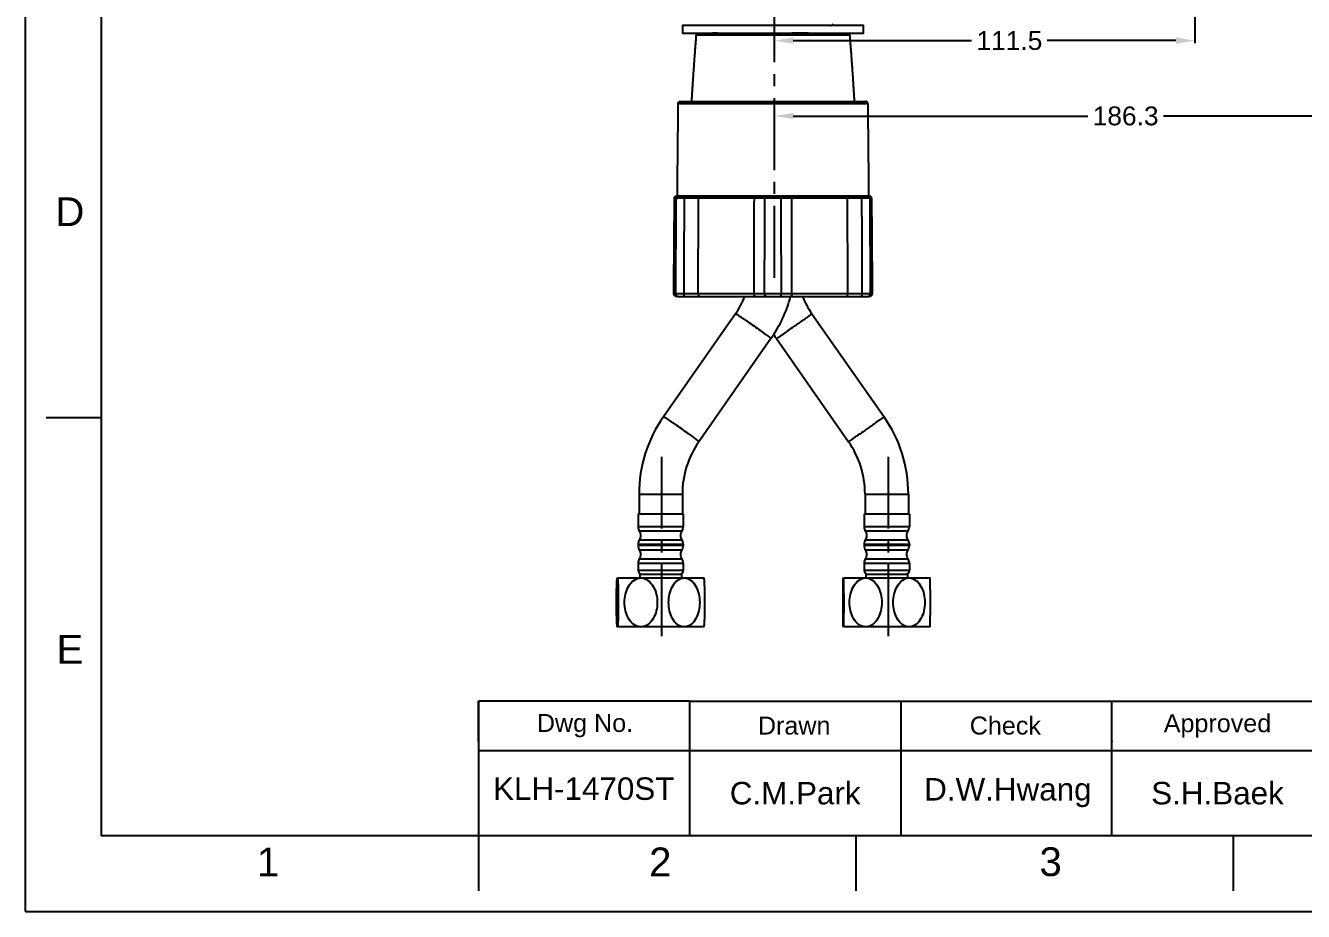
# Model space of a CAD drawing. Extents: x 10274 to 11115, y -16168 to -15573.
# Drawn here: x 10274.5 to 10613.5, y -16168 to -15933 of the extents above; entities that cross this region are included whole.
import ezdxf

# ---------------------------------------------------------------- set-up
doc = ezdxf.new("R2010")
doc.units = 0
doc.header["$MEASUREMENT"] = 0
doc.linetypes.add('CENTER2', pattern=[28.575, 19.05, -3.175, 3.175, -3.175])
doc.layers.get('0').update_dxf_attribs({"linetype": 'CONTINUOUS'})
doc.layers.get('Defpoints').update_dxf_attribs({"linetype": 'CONTINUOUS'})
for name, color, linetype in [('CENTER', 1, 'CENTER2'), ('FORM', 7, 'CONTINUOUS'), ('TEXT', 2, 'CONTINUOUS')]:
    doc.layers.add(name, color=color, linetype=linetype)
doc.layers.add('DIM_', color=3, linetype='CONTINUOUS', lineweight=9)
doc.styles.add('Arial Unicode MS', font='ARIALUNI.ttf')
doc.styles.get("Standard").update_dxf_attribs({"font": 'arial.ttf'})
doc.dimstyles.new('STANDARD$0', dxfattribs={"dimtxt": 3.5, "dimasz": 2.5, "dimexe": 0.7, "dimexo": 0.7, "dimgap": 0.5, "dimtad": 3, "dimdec": 4, "dimdsep": 46, "dimtxsty": 'Standard', "dimcen": 0, "dimclrd": 2, "dimclre": 2, "dimclrt": 4, "dimadec": 0, "dimazin": 0, "dimtp": 0.2, "dimtm": 0.1, "dimtfac": 0.5, "dimtdec": 4, "dimtmove": 1, "dimatfit": 3, "dimfxl": 1, "dimtolj": 1, "dimarcsym": 0})

# ---------------------------------------------------------------- blocks, each defined once
blk = doc.blocks.new('*D143')
at = {"layer": 'DIM_', "color": 3, "lineweight": -2, "transparency": 16777216}
for p, q in [((10584.69, -15814.8), (10584.69, -15937.65)), ((10478.17, -15936.95), (10526.78, -15936.95)), ((10579.69, -15936.95), (10544.22, -15936.95))]:
    blk.add_line(p, q, dxfattribs=at)
at = {"layer": 'DIM_', "color": 3, "transparency": 16777216}
for points in [[(10478.17, -15936.12), (10478.17, -15937.78), (10473.17, -15936.95)], [(10579.69, -15936.12), (10579.69, -15937.78), (10584.69, -15936.95)]]:
    blk.add_solid(points, dxfattribs=at)
at = {"layer": 'DIM_', "color": 4, "transparency": 16777216, "insert": (10535.5, -15936.95), "char_height": 5, "attachment_point": 5, "bg_fill": 3, "box_fill_scale": 1.25, "bg_fill_color": 256, "bg_fill_true_color": 13158600, "bg_fill_transparency": 0}
blk.add_mtext('\\A1;111.5', dxfattribs=at)
blk = doc.blocks.new('*D147')
at = {"layer": 'Defpoints', "color": 0, "transparency": 16777216}
for p in [(10659.49, -15916.95), (10473.17, -15956.95), (10473.17, -15956.95)]:
    blk.add_point(p, dxfattribs=at)
at = {"layer": 'DIM_', "color": 3, "lineweight": -2, "transparency": 16777216}
for p, q in [((10659.49, -15917.65), (10659.49, -15957.65)), ((10478.17, -15956.95), (10557.63, -15956.95)), ((10654.49, -15956.95), (10575.03, -15956.95))]:
    blk.add_line(p, q, dxfattribs=at)
at = {"layer": 'DIM_', "color": 3, "transparency": 16777216}
for points in [[(10478.17, -15956.12), (10478.17, -15957.78), (10473.17, -15956.95)], [(10654.49, -15956.12), (10654.49, -15957.78), (10659.49, -15956.95)]]:
    blk.add_solid(points, dxfattribs=at)
at = {"layer": 'DIM_', "color": 4, "transparency": 16777216, "insert": (10566.33, -15956.95), "char_height": 5, "attachment_point": 5, "bg_fill": 3, "box_fill_scale": 1.25, "bg_fill_color": 256, "bg_fill_true_color": 13158600, "bg_fill_transparency": 0}
blk.add_mtext('\\A1;186.3', dxfattribs=at)

msp = doc.modelspace()

# ---------------------------------------------------------------- linework, layer by layer
at = {"color": 7, "linetype": 'Continuous'}
for p, q in [((10462.822, -16009.409), (10443.695, -16036.757)), ((10462.822, -16009.409), (10462.829, -16009.406)), ((10483.088, -16009.407), (10502.234, -16036.755)), ((10472.246, -16016), (10453.119, -16043.348)), ((10473.667, -16016.002), (10473.668, -16016.003)), ((10473.667, -16016.002), (10492.813, -16043.35)), ((10443.703, -16036.754), (10443.695, -16036.757)), ((10492.814, -16043.35), (10492.813, -16043.35)), ((10437.238, -16057.26), (10448.738, -16057.26)), ((10437.238, -16057.26), (10437.238, -16062.497)), ((10448.738, -16057.26), (10448.738, -16062.497)), ((10497.198, -16057.26), (10508.698, -16057.26)), ((10497.198, -16057.26), (10497.198, -16062.497)), ((10508.698, -16057.26), (10508.698, -16062.497)), ((10436.988, -16062.497), (10436.988, -16065.936)), ((10436.989, -16062.497), (10448.988, -16062.497)), ((10448.988, -16062.497), (10448.988, -16065.936)), ((10496.948, -16062.497), (10496.948, -16065.936)), ((10496.949, -16062.497), (10508.948, -16062.497)), ((10508.948, -16062.497), (10508.948, -16065.936)), ((10448.988, -16065.936), (10436.988, -16065.936)), ((10448.613, -16067.102), (10437.363, -16067.102)), ((10508.948, -16065.936), (10496.948, -16065.936)), ((10508.573, -16067.102), (10497.323, -16067.102)), ((10436.988, -16070.558), (10448.988, -16070.558)), ((10436.988, -16070.558), (10436.988, -16070.936)), ((10448.988, -16070.936), (10436.988, -16070.936)), ((10437.363, -16069.393), (10448.613, -16069.393)), ((10448.613, -16072.102), (10437.363, -16072.102)), ((10448.988, -16070.558), (10448.988, -16070.936)), ((10496.948, -16070.558), (10508.948, -16070.558)), ((10496.948, -16070.558), (10496.948, -16070.936)), ((10508.948, -16070.936), (10496.948, -16070.936)), ((10497.323, -16069.393), (10508.573, -16069.393)), ((10508.573, -16072.102), (10497.323, -16072.102)), ((10508.948, -16070.558), (10508.948, -16070.936)), ((10436.988, -16075.558), (10448.988, -16075.558)), ((10436.988, -16075.558), (10436.988, -16077.497)), ((10437.363, -16074.393), (10448.613, -16074.393)), ((10448.988, -16075.558), (10448.988, -16077.497)), ((10496.948, -16075.558), (10508.948, -16075.558)), ((10496.948, -16075.558), (10496.948, -16077.497)), ((10497.323, -16074.393), (10508.573, -16074.393)), ((10508.948, -16075.558), (10508.948, -16077.497)), ((10448.988, -16077.497), (10436.988, -16077.497)), ((10437.488, -16078.497), (10437.488, -16079.497)), ((10437.489, -16078.497), (10448.488, -16078.497)), ((10448.488, -16078.497), (10448.488, -16079.497)), ((10508.948, -16077.497), (10496.948, -16077.497)), ((10497.448, -16078.497), (10497.448, -16079.497)), ((10497.449, -16078.497), (10508.448, -16078.497)), ((10508.448, -16078.497), (10508.448, -16079.497)), ((10431.465, -16079.572), (10431.488, -16079.497)), ((10431.474, -16079.539), (10431.502, -16079.497)), ((10431.489, -16079.497), (10454.488, -16079.497)), ((10454.512, -16079.573), (10454.488, -16079.497)), ((10491.44, -16079.524), (10491.448, -16079.497)), ((10491.447, -16079.502), (10491.45, -16079.497)), ((10491.449, -16079.497), (10514.448, -16079.497)), ((10514.457, -16079.524), (10514.448, -16079.497)), ((10431.474, -16092.453), (10431.454, -16092.364)), ((10431.488, -16092.497), (10431.464, -16092.421)), ((10431.502, -16092.497), (10431.474, -16092.455)), ((10454.488, -16092.497), (10431.489, -16092.497)), ((10454.488, -16092.497), (10454.512, -16092.421)), ((10454.502, -16092.453), (10454.522, -16092.365)), ((10491.448, -16092.497), (10491.44, -16092.47)), ((10491.45, -16092.497), (10491.447, -16092.492)), ((10514.448, -16092.497), (10491.449, -16092.497)), ((10491.453, -16092.492), (10491.45, -16092.497)), ((10514.448, -16092.497), (10514.457, -16092.47))]:
    msp.add_line(p, q, dxfattribs=at)
for centre, radius, start, end in [((10442.882, -15995.473), 24.328, 325.04966, 337.25766), ((10442.695, -15995.39), 36.028, 325.1059, 344.74007), ((10503.013, -15995.466), 24.318, 202.76902, 214.97879), ((10502.913, -15995.527), 35.701, 212.75365, 214.99508), ((10473.013, -16057.258), 35.774, 145.03537, 180.00229), ((10472.945, -16057.259), 35.753, 359.99971, 34.99551), ((10473.013, -16057.258), 24.274, 145.03707, 180.00338), ((10472.945, -16057.259), 24.253, 359.99957, 34.99529), ((10438.988, -16065.936), 2, 180, 215.65909), ((10435.738, -16068.268), 2, 0.59003, 35.65909), ((10435.738, -16068.227), 2, 324.34091, 359.40997), ((10450.238, -16068.268), 2, 144.34091, 179.40997), ((10450.238, -16068.227), 2, 180.59003, 215.65909), ((10446.988, -16065.936), 2, 324.34091, 0), ((10498.948, -16065.936), 2, 180, 215.65909), ((10495.698, -16068.268), 2, 0.59003, 35.65909), ((10495.698, -16068.227), 2, 324.34091, 359.40997), ((10510.198, -16068.268), 2, 144.34091, 179.40997), ((10510.198, -16068.227), 2, 180.59003, 215.65909), ((10506.948, -16065.936), 2, 324.34091, 0), ((10438.988, -16070.558), 2, 144.34091, 180), ((10438.988, -16070.936), 2, 180, 215.65909), ((10435.738, -16073.268), 2, 0.59003, 35.65909), ((10450.238, -16073.268), 2, 144.34091, 179.40997), ((10446.988, -16070.558), 2, 0, 35.65909), ((10446.988, -16070.936), 2, 324.34091, 0), ((10498.948, -16070.558), 2, 144.34091, 180), ((10498.948, -16070.936), 2, 180, 215.65909), ((10495.698, -16073.268), 2, 0.59003, 35.65909), ((10510.198, -16073.268), 2, 144.34091, 179.40997), ((10506.948, -16070.558), 2, 0, 35.65909), ((10506.948, -16070.936), 2, 324.34091, 0), ((10438.988, -16075.558), 2, 144.34091, 180), ((10435.738, -16073.227), 2, 324.34091, 359.40997), ((10450.238, -16073.227), 2, 180.59003, 215.65909), ((10446.988, -16075.558), 2, 0, 35.65909), ((10498.948, -16075.558), 2, 144.34091, 180), ((10495.698, -16073.227), 2, 324.34091, 359.40997), ((10510.198, -16073.227), 2, 180.59003, 215.65909), ((10506.948, -16075.558), 2, 0, 35.65909), ((10437.988, -16077.497), 1, 180, 270), ((10447.988, -16077.497), 1, 270, 0), ((10497.948, -16077.497), 1, 180, 270), ((10507.948, -16077.497), 1, 270, 0)]:
    msp.add_arc(centre, radius, start, end, dxfattribs=at)
for points in [[(10448.783, -15932.951), (10448.783, -15933.951), (10448.783, -15934.951)], [(10447.407, -15978.219), (10447.53, -15965.905), (10447.653, -15953.591)], [(10446.459, -16003.997), (10446.554, -15991.357), (10446.65, -15978.717)], [(10498.917, -15978.717), (10499.013, -15991.357), (10499.108, -16003.997)], [(10449.358, -16004.851), (10451.373, -16004.851), (10453.388, -16004.851)], [(10468.175, -16004.851), (10469.65, -16004.851), (10471.125, -16004.851)], [(10492.179, -16004.851), (10494.194, -16004.851), (10496.209, -16004.851)]]:
    msp.add_open_spline(points, degree=2)
for points, weights in [([(10451.231, -15953.094), (10451.773, -15944.038), (10452.458, -15935.498)], [0.885204992467, 0.875321584899, 0.868524332197]), ([(10447.152, -15978.219), (10447.152, -15978.219), (10447.409, -15978.219)], [1, 0.994010013257, 0.993031662969]), ([(10498.415, -15978.219), (10498.415, -15978.219), (10498.116, -15978.219)], [1, 0.993535787301, 0.992908163617]), ([(10447.306, -16004.851), (10446.459, -16004.851), (10446.459, -16004.004)], [1, 0.707106781187, 1]), ([(10499.108, -16004.004), (10499.108, -16004.851), (10498.261, -16004.851)], [1, 0.707106781187, 1]), ([(10447.306, -16004.851), (10447.306, -16004.851), (10447.609, -16004.851)], [1, 0.993423043113, 0.992787533477]), ([(10447.62, -16004.851), (10447.62, -16004.851), (10449.358, -16004.851)], [1, 0.793353340291, 1]), ([(10453.388, -16004.851), (10459.263, -16004.851), (10468.175, -16004.851)], [1, 0.942180502973, 1]), ([(10471.125, -16004.851), (10472.783, -16004.851), (10474.442, -16004.851)], [1, 0.707106781187, 1]), ([(10496.209, -16004.851), (10497.947, -16004.851), (10497.947, -16004.851)], [1, 0.793353340291, 1]), ([(10497.947, -16004.851), (10498.261, -16004.851), (10498.261, -16004.851)], [0.992766999176, 0.993307259035, 1])]:
    msp.add_rational_spline(points, weights, degree=2)
msp.add_open_spline([(10452.458, -15935.498), (10452.462, -15935.451), (10452.473, -15935.404), (10452.49, -15935.361), (10452.51, -15935.309), (10452.54, -15935.261), (10452.575, -15935.218), (10452.612, -15935.173), (10452.658, -15935.133), (10452.708, -15935.101), (10452.762, -15935.066), (10452.822, -15935.04), (10452.885, -15935.024), (10452.936, -15935.01), (10452.988, -15935.004), (10453.04, -15935.004)], degree=3, knots=[0, 0, 0, 0, 0.14321718, 0.14321718, 0.14321718, 0.31123699, 0.31123699, 0.31123699, 0.49044669, 0.49044669, 0.49044669, 0.68609497, 0.68609497, 0.68609497, 0.8436884, 0.8436884, 0.8436884, 0.8436884])
at = {"lineweight": -3}
for points, degree in [([(10457.643, -15935.412), (10457.359, -15935.248), (10457.074, -15935.083), (10456.789, -15934.919)], 3), ([(10446.772, -16003.998), (10446.861, -15991.358), (10446.949, -15978.718)], 2), ([(10447.052, -15978.718), (10446.966, -15991.358), (10446.881, -16003.998)], 2), ([(10449.185, -15978.718), (10449.162, -15991.358), (10449.139, -16003.998)], 2), ([(10453.038, -15978.718), (10451.112, -15978.718), (10449.185, -15978.718)], 2), ([(10453.318, -15978.219), (10451.316, -15978.219), (10449.315, -15978.219)], 2), ([(10452.916, -16003.997), (10452.957, -15995.571), (10452.998, -15987.144), (10453.038, -15978.718)], 3), ([(10467.761, -16003.997), (10467.784, -15995.571), (10467.806, -15987.144), (10467.829, -15978.718)], 3), ([(10470.65, -15978.718), (10469.24, -15978.718), (10467.829, -15978.718)], 2), ([(10471.006, -15978.219), (10469.54, -15978.219), (10468.075, -15978.219)], 2), ([(10470.526, -16003.998), (10470.588, -15991.358), (10470.65, -15978.718)], 2), ([(10477.492, -15978.219), (10476.026, -15978.219), (10474.561, -15978.219)], 2), ([(10477.738, -15978.718), (10476.327, -15978.718), (10474.916, -15978.718)], 2), ([(10475.041, -16003.998), (10474.979, -15991.358), (10474.916, -15978.718)], 2), ([(10477.806, -16003.997), (10477.783, -15995.571), (10477.76, -15987.144), (10477.738, -15978.718)], 3), ([(10496.252, -15978.219), (10494.251, -15978.219), (10492.249, -15978.219)], 2), ([(10496.382, -15978.718), (10494.455, -15978.718), (10492.528, -15978.718)], 2), ([(10492.651, -16003.997), (10492.61, -15995.571), (10492.569, -15987.144), (10492.528, -15978.718)], 3), ([(10496.428, -16003.998), (10496.405, -15991.358), (10496.382, -15978.718)], 2), ([(10498.686, -16003.998), (10498.6, -15991.358), (10498.515, -15978.718)], 2), ([(10498.618, -15978.718), (10498.706, -15991.358), (10498.795, -16003.998)], 2), ([(10449.139, -16003.998), (10451.027, -16003.998), (10452.916, -16003.998)], 2), ([(10467.761, -16003.998), (10469.143, -16003.998), (10470.526, -16003.998)], 2), ([(10475.041, -16003.998), (10476.424, -16003.998), (10477.806, -16003.998)], 2), ([(10492.651, -16003.998), (10494.539, -16003.998), (10496.428, -16003.998)], 2), ([(10474.442, -16004.851), (10475.917, -16004.851), (10477.392, -16004.851)], 2)]:
    msp.add_open_spline(points, degree=degree, dxfattribs=at)
for points, knots in [([(10464.804, -15935.163), (10464.304, -15935.155), (10463.115, -15935.134), (10461.383, -15935.1), (10459.742, -15935.062), (10458.454, -15935.025), (10457.489, -15934.987), (10456.945, -15934.952), (10456.806, -15934.929), (10456.789, -15934.919)], [33.5616398, 33.5616398, 33.5616398, 33.5616398, 35.294897, 37.815961, 40.3370251, 42.8580892, 45.3791532, 47.9002173, 50.0081647, 50.0081647, 50.0081647, 50.0081647]), ([(10456.79, -15934.906), (10456.81, -15934.896), (10456.875, -15934.885), (10456.987, -15934.875), (10456.99, -15934.875)], [0.4686525, 0.4686525, 0.4686525, 0.4686525, 2.5210652, 2.5892797, 2.5892797, 2.5892797, 2.5892797]), ([(10448.604, -15978.219), (10448.561, -15978.219), (10448.518, -15978.225), (10448.476, -15978.235), (10448.437, -15978.245), (10448.399, -15978.259), (10448.362, -15978.278)], [0.00597857, 0.00597857, 0.00597857, 0.00597857, 0.13503859, 0.13503859, 0.13503859, 0.2577187, 0.2577187, 0.2577187, 0.2577187]), ([(10453.247, -15978.235), (10453.217, -15978.249), (10453.188, -15978.272), (10453.162, -15978.304), (10453.137, -15978.333), (10453.115, -15978.371), (10453.096, -15978.414), (10453.078, -15978.457), (10453.064, -15978.505), (10453.054, -15978.557), (10453.044, -15978.608), (10453.039, -15978.663), (10453.038, -15978.717)], [-0.67220824, -0.67220824, -0.67220824, -0.67220824, -0.49736249, -0.49736249, -0.49736249, -0.32956837, -0.32956837, -0.32956837, -0.16488275, -0.16488275, -0.16488275, 0, 0, 0, 0]), ([(10468.013, -15978.235), (10467.987, -15978.249), (10467.961, -15978.272), (10467.939, -15978.304), (10467.917, -15978.333), (10467.897, -15978.371), (10467.88, -15978.414), (10467.864, -15978.457), (10467.852, -15978.505), (10467.843, -15978.557), (10467.834, -15978.608), (10467.829, -15978.663), (10467.829, -15978.717)], [0.13503859, 0.13503859, 0.13503859, 0.13503859, 0.30988434, 0.30988434, 0.30988434, 0.47767846, 0.47767846, 0.47767846, 0.64236407, 0.64236407, 0.64236407, 0.80724683, 0.80724683, 0.80724683, 0.80724683]), ([(10477.554, -15978.235), (10477.58, -15978.249), (10477.606, -15978.272), (10477.628, -15978.304), (10477.65, -15978.333), (10477.67, -15978.371), (10477.686, -15978.414), (10477.702, -15978.457), (10477.715, -15978.505), (10477.724, -15978.557), (10477.733, -15978.608), (10477.737, -15978.663), (10477.738, -15978.717)], [-0.67220824, -0.67220824, -0.67220824, -0.67220824, -0.49736249, -0.49736249, -0.49736249, -0.32956837, -0.32956837, -0.32956837, -0.16488275, -0.16488275, -0.16488275, 0, 0, 0, 0]), ([(10492.32, -15978.235), (10492.35, -15978.249), (10492.379, -15978.272), (10492.405, -15978.304), (10492.429, -15978.333), (10492.452, -15978.371), (10492.471, -15978.414), (10492.489, -15978.457), (10492.503, -15978.505), (10492.513, -15978.557), (10492.523, -15978.608), (10492.528, -15978.663), (10492.528, -15978.717)], [0.13503859, 0.13503859, 0.13503859, 0.13503859, 0.30988434, 0.30988434, 0.30988434, 0.47767846, 0.47767846, 0.47767846, 0.64236407, 0.64236407, 0.64236407, 0.80724683, 0.80724683, 0.80724683, 0.80724683]), ([(10452.916, -16004.004), (10452.916, -16004.093), (10452.924, -16004.184), (10452.94, -16004.269), (10452.955, -16004.356), (10452.979, -16004.439), (10453.009, -16004.511), (10453.04, -16004.584), (10453.077, -16004.649), (10453.119, -16004.701), (10453.162, -16004.754), (10453.21, -16004.795), (10453.26, -16004.82), (10453.3, -16004.84), (10453.342, -16004.85), (10453.384, -16004.851)], [0.0059714, 0.0059714, 0.0059714, 0.0059714, 0.2778304, 0.2778304, 0.2778304, 0.5553457, 0.5553457, 0.5553457, 0.8378475, 0.8378475, 0.8378475, 1.1320665, 1.1320665, 1.1320665, 1.366222, 1.366222, 1.366222, 1.366222]), ([(10468.172, -16004.851), (10468.135, -16004.85), (10468.099, -16004.84), (10468.064, -16004.82), (10468.02, -16004.795), (10467.978, -16004.754), (10467.94, -16004.701), (10467.903, -16004.649), (10467.87, -16004.584), (10467.843, -16004.511), (10467.817, -16004.439), (10467.796, -16004.356), (10467.782, -16004.269), (10467.768, -16004.184), (10467.761, -16004.093), (10467.761, -16004.004)], [0.0077285, 0.0077285, 0.0077285, 0.0077285, 0.2418841, 0.2418841, 0.2418841, 0.536103, 0.536103, 0.536103, 0.8186049, 0.8186049, 0.8186049, 1.0961202, 1.0961202, 1.0961202, 1.3679792, 1.3679792, 1.3679792, 1.3679792]), ([(10477.806, -16004.004), (10477.806, -16004.093), (10477.799, -16004.184), (10477.785, -16004.269), (10477.771, -16004.356), (10477.75, -16004.439), (10477.723, -16004.511), (10477.697, -16004.584), (10477.664, -16004.649), (10477.627, -16004.701), (10477.589, -16004.754), (10477.547, -16004.795), (10477.503, -16004.82), (10477.468, -16004.84), (10477.431, -16004.85), (10477.395, -16004.851)], [0.0059714, 0.0059714, 0.0059714, 0.0059714, 0.2778304, 0.2778304, 0.2778304, 0.5553457, 0.5553457, 0.5553457, 0.8378475, 0.8378475, 0.8378475, 1.1320665, 1.1320665, 1.1320665, 1.366222, 1.366222, 1.366222, 1.366222]), ([(10492.183, -16004.851), (10492.225, -16004.85), (10492.267, -16004.84), (10492.306, -16004.82), (10492.357, -16004.795), (10492.405, -16004.754), (10492.448, -16004.701), (10492.49, -16004.649), (10492.527, -16004.584), (10492.558, -16004.511), (10492.588, -16004.439), (10492.612, -16004.356), (10492.627, -16004.269), (10492.643, -16004.184), (10492.651, -16004.093), (10492.651, -16004.004)], [0.0077285, 0.0077285, 0.0077285, 0.0077285, 0.2418841, 0.2418841, 0.2418841, 0.536103, 0.536103, 0.536103, 0.8186049, 0.8186049, 0.8186049, 1.0961202, 1.0961202, 1.0961202, 1.3679792, 1.3679792, 1.3679792, 1.3679792])]:
    msp.add_open_spline(points, degree=3, knots=knots, dxfattribs=at)
for points, weights, knots in [([(10447.653, -15953.591), (10447.656, -15953.386), (10447.801, -15953.241), (10447.948, -15953.094), (10448.156, -15953.094)], [0.995895694351, 0.853553390593, 0.853553390593, 0.853553390593, 1], [0.00587484, 0.00587484, 0.00587484, 0.41628463, 0.41628463, 0.83256926, 0.83256926, 0.83256926]), ([(10446.65, -15978.717), (10446.651, -15978.511), (10446.797, -15978.366), (10446.944, -15978.219), (10447.152, -15978.219)], [0.99689541334, 0.853553390593, 0.853553390593, 0.853553390593, 1], [0.00443614, 0.00443614, 0.00443614, 0.41628463, 0.41628463, 0.83256926, 0.83256926, 0.83256926]), ([(10498.917, -15978.717), (10498.916, -15978.511), (10498.77, -15978.366), (10498.623, -15978.219), (10498.415, -15978.219)], [0.99689541334, 0.853553390593, 0.853553390593, 0.853553390593, 1], [0.00443614, 0.00443614, 0.00443614, 0.41628463, 0.41628463, 0.83256926, 0.83256926, 0.83256926]), ([(10447.62, -16004.851), (10447.269, -16004.851), (10447.021, -16004.603), (10446.772, -16004.355), (10446.772, -16004.004)], [1, 0.853553390593, 0.853553390593, 0.853553390593, 1], [0, 0, 0, 0.7020568, 0.7020568, 1.4041136, 1.4041136, 1.4041136])]:
    msp.add_rational_spline(points, weights, degree=2, knots=knots)
for points, weights in [([(10446.65, -15978.717), (10446.65, -15978.717), (10446.951, -15978.717)], [0.972553313786, 0.972553313786, 0.978195733654]), ([(10449.185, -15978.718), (10446.949, -15978.718), (10446.949, -15978.718)], [1, 0.758819045103, 0.914835766825]), ([(10447.239, -15978.325), (10447.053, -15978.474), (10447.052, -15978.718)], [0.85789133668, 0.833547852898, 1]), ([(10449.315, -15978.219), (10447.451, -15978.219), (10447.451, -15978.219)], [1, 0.793353340291, 1]), ([(10449.315, -15978.219), (10449.186, -15978.219), (10449.185, -15978.718)], [1, 0.709570736537, 1]), ([(10467.829, -15978.717), (10458.958, -15978.717), (10453.038, -15978.717)], [1, 0.945106627571, 1]), ([(10468.075, -15978.219), (10459.195, -15978.219), (10453.318, -15978.219)], [1, 0.943135436436, 1]), ([(10471.006, -15978.219), (10470.653, -15978.219), (10470.65, -15978.718)], [1, 0.709570736536, 1]), ([(10474.916, -15978.718), (10472.783, -15978.718), (10470.65, -15978.718)], [1, 0.707106781187, 1]), ([(10474.561, -15978.219), (10472.783, -15978.219), (10471.006, -15978.219)], [1, 0.707106781187, 1]), ([(10474.561, -15978.219), (10474.914, -15978.219), (10474.916, -15978.718)], [1, 0.709570736536, 1]), ([(10492.249, -15978.219), (10486.372, -15978.219), (10477.492, -15978.219)], [1, 0.943135436436, 1]), ([(10492.528, -15978.717), (10486.609, -15978.717), (10477.738, -15978.717)], [1, 0.945106627571, 1]), ([(10498.116, -15978.219), (10498.116, -15978.219), (10496.252, -15978.219)], [1, 0.793353340291, 1]), ([(10496.252, -15978.219), (10496.381, -15978.219), (10496.382, -15978.718)], [1, 0.709570736537, 1]), ([(10498.618, -15978.718), (10498.618, -15978.718), (10496.382, -15978.718)], [0.914835766825, 0.758819045103, 1]), ([(10498.515, -15978.718), (10498.515, -15978.619), (10498.478, -15978.527)], [1, 0.924975297021, 0.888711881317]), ([(10498.618, -15978.717), (10498.917, -15978.717), (10498.917, -15978.717)], [0.978152195993, 0.972553313786, 0.972553313786]), ([(10446.782, -16003.997), (10446.459, -16003.997), (10446.459, -16003.997)], [0.978764021773, 0.972757538549, 0.972757538549]), ([(10446.772, -16003.998), (10446.772, -16003.998), (10449.139, -16003.998)], [0.914835766825, 0.758819045103, 1]), ([(10446.881, -16003.998), (10446.879, -16004.768), (10447.618, -16004.847)], [1, 0.727371173155, 0.962275279492]), ([(10449.358, -16004.851), (10449.138, -16004.848), (10449.139, -16003.998)], [1, 0.707106781187, 1]), ([(10452.916, -16003.997), (10458.863, -16003.997), (10467.761, -16003.997)], [1, 0.945515077098, 1]), ([(10470.526, -16003.998), (10472.783, -16003.998), (10475.041, -16003.998)], [1, 0.707106781187, 1]), ([(10474.442, -16004.851), (10475.043, -16004.848), (10475.041, -16003.998)], [1, 0.707106781187, 1]), ([(10477.806, -16003.997), (10486.704, -16003.997), (10492.651, -16003.997)], [1, 0.945515077098, 1]), ([(10496.428, -16003.998), (10498.795, -16003.998), (10498.795, -16003.998)], [1, 0.758819045102, 0.914835766825]), ([(10498.305, -16004.718), (10498.687, -16004.467), (10498.686, -16003.998)], [0.864161764924, 0.814138159373, 1]), ([(10499.108, -16003.997), (10499.108, -16003.997), (10498.795, -16003.997)], [0.972757538549, 0.972757538549, 0.978584049789]), ([(10477.392, -16004.851), (10486.304, -16004.851), (10492.179, -16004.851)], [1, 0.942180502973, 1])]:
    msp.add_rational_spline(points, weights, degree=2, dxfattribs=at)
for points, weights, knots in [([(10446.949, -15978.718), (10446.95, -15978.511), (10447.096, -15978.366), (10447.243, -15978.219), (10447.451, -15978.219)], [0.997126641142, 0.853553390593, 0.853553390593, 0.853553390593, 1], [0.00410409, 0.00410409, 0.00410409, 0.41628463, 0.41628463, 0.83256926, 0.83256926, 0.83256926]), ([(10498.618, -15978.718), (10498.617, -15978.511), (10498.471, -15978.366), (10498.324, -15978.219), (10498.116, -15978.219)], [0.997126641142, 0.853553390593, 0.853553390593, 0.853553390593, 1], [0.00410409, 0.00410409, 0.00410409, 0.41628463, 0.41628463, 0.83256926, 0.83256926, 0.83256926]), ([(10471.125, -16004.851), (10470.876, -16004.851), (10470.7, -16004.601), (10470.524, -16004.351), (10470.526, -16003.998)], [1, 0.923210217113, 1, 0.923210217113, 1], [0, 0, 0, 0.6685498, 0.6685498, 1.3370995, 1.3370995, 1.3370995]), ([(10496.209, -16004.851), (10496.3, -16004.851), (10496.364, -16004.601), (10496.429, -16004.351), (10496.428, -16003.998)], [1, 0.923210217113, 1, 0.923210217113, 1], [0, 0, 0, 0.6685498, 0.6685498, 1.3370995, 1.3370995, 1.3370995]), ([(10498.795, -16004.004), (10498.795, -16004.355), (10498.546, -16004.603), (10498.298, -16004.851), (10497.947, -16004.851)], [1, 0.853553390593, 0.853553390593, 0.853553390593, 1], [0, 0, 0, 0.7020568, 0.7020568, 1.4041136, 1.4041136, 1.4041136])]:
    msp.add_rational_spline(points, weights, degree=2, knots=knots, dxfattribs=at)
at = {"color": 7, "linetype": 'Continuous'}
for points, knots in [([(10462.829, -16009.406), (10462.881, -16009.406), (10463.032, -16009.514), (10463.341, -16009.675), (10463.806, -16009.982), (10464.411, -16010.374), (10465.134, -16010.859), (10466.253, -16011.618), (10467.717, -16012.633), (10469.165, -16013.657), (10470.243, -16014.436), (10470.923, -16014.934), (10471.474, -16015.348), (10471.847, -16015.636), (10472.059, -16015.811), (10472.168, -16015.903), (10472.215, -16015.954), (10472.252, -16015.991), (10472.246, -16016)], [0, 0, 0, 0, 0.0134507, 0.0449461, 0.0934173, 0.1570847, 0.2335751, 0.3200215, 0.5096002, 0.6977059, 0.7823665, 0.8564468, 0.917174, 0.962294, 0.9784578, 0.9901518, 0.9972879, 1, 1, 1, 1]), ([(10473.668, -16016.003), (10473.68, -16016.003), (10473.715, -16015.973), (10473.793, -16015.933), (10473.912, -16015.851), (10474.157, -16015.691), (10474.56, -16015.418), (10475.148, -16015.017), (10475.859, -16014.527), (10476.973, -16013.756), (10478.149, -16012.935), (10479.345, -16012.096), (10480.21, -16011.486), (10481.006, -16010.923), (10481.701, -16010.428), (10482.206, -16010.066), (10482.538, -16009.824), (10482.733, -16009.684), (10482.878, -16009.572), (10483, -16009.49), (10483.04, -16009.44), (10483.093, -16009.415), (10483.088, -16009.407)], [0, 0, 0, 0, 0.0031194, 0.0109513, 0.0234433, 0.0404871, 0.0875076, 0.1502338, 0.2262817, 0.3127486, 0.5035044, 0.6005309, 0.6937263, 0.7795462, 0.8547214, 0.9163833, 0.9413972, 0.9621917, 0.9785856, 0.9904098, 0.9975579, 1, 1, 1, 1]), ([(10453.119, -16043.348), (10453.125, -16043.339), (10453.088, -16043.301), (10453.041, -16043.251), (10452.933, -16043.159), (10452.72, -16042.984), (10452.347, -16042.696), (10451.796, -16042.282), (10451.117, -16041.784), (10450.038, -16041.005), (10448.59, -16039.98), (10447.126, -16038.966), (10446.007, -16038.207), (10445.285, -16037.722), (10444.679, -16037.33), (10444.215, -16037.023), (10443.906, -16036.862), (10443.754, -16036.754), (10443.703, -16036.754)], [0, 0, 0, 0, 0.0027121, 0.0098482, 0.0215422, 0.037706, 0.082826, 0.1435532, 0.2176335, 0.3022941, 0.4903998, 0.6799785, 0.7664249, 0.8429153, 0.9065827, 0.9550539, 0.9865493, 1, 1, 1, 1]), ([(10502.234, -16036.755), (10502.239, -16036.762), (10502.187, -16036.787), (10502.146, -16036.837), (10502.024, -16036.92), (10501.879, -16037.031), (10501.684, -16037.172), (10501.352, -16037.414), (10500.847, -16037.776), (10500.152, -16038.271), (10499.357, -16038.834), (10498.491, -16039.444), (10497.296, -16040.282), (10496.119, -16041.103), (10495.006, -16041.874), (10494.294, -16042.364), (10493.706, -16042.765), (10493.304, -16043.039), (10493.059, -16043.199), (10492.939, -16043.281), (10492.862, -16043.321), (10492.826, -16043.35), (10492.814, -16043.35)], [0, 0, 0, 0, 0.0024421, 0.0095902, 0.0214144, 0.0378083, 0.0586028, 0.0836167, 0.1452786, 0.2204538, 0.3062737, 0.3994691, 0.4964956, 0.6872514, 0.7737183, 0.8497662, 0.9124924, 0.9595129, 0.9765567, 0.9890487, 0.9968806, 1, 1, 1, 1]), ([(10431.264, -16085.997), (10431.264, -16085.303), (10431.272, -16083.962), (10431.302, -16082.336), (10431.342, -16081.162), (10431.374, -16080.451), (10431.418, -16079.926), (10431.444, -16079.639), (10431.475, -16079.541)], [0, 0, 0, 0, 0.322331, 0.6223487, 0.75464, 0.8674346, 0.9524225, 1, 1, 1, 1]), ([(10431.502, -16079.497), (10431.519, -16079.497), (10431.538, -16079.579), (10431.561, -16079.686), (10431.584, -16079.899), (10431.618, -16080.291), (10431.651, -16080.916), (10431.684, -16081.772), (10431.709, -16082.745), (10431.733, -16084.165), (10431.74, -16085.257), (10431.74, -16085.997)], [0, 0, 0, 0, 0.007871, 0.0278643, 0.0596332, 0.1018085, 0.2114826, 0.3460223, 0.4972398, 0.6593623, 1, 1, 1, 1]), ([(10433.372, -16085.997), (10433.372, -16085.252), (10433.543, -16083.767), (10434.337, -16081.709), (10435.686, -16080.031), (10437.064, -16079.497), (10437.729, -16079.497)], [0, 0, 0, 0, 0.2617512, 0.5190438, 0.7664601, 1, 1, 1, 1]), ([(10437.729, -16079.497), (10438.393, -16079.497), (10439.771, -16080.031), (10441.12, -16081.709), (10441.914, -16083.768), (10442.085, -16085.252), (10442.085, -16085.997)], [0, 0, 0, 0, 0.2335377, 0.4809491, 0.7382541, 1, 1, 1, 1]), ([(10445.096, -16085.997), (10445.096, -16085.253), (10445.257, -16083.774), (10446.003, -16081.725), (10447.26, -16080.049), (10448.583, -16079.497), (10449.215, -16079.497)], [0, 0, 0, 0, 0.2666788, 0.5270956, 0.773472, 1, 1, 1, 1]), ([(10449.215, -16079.497), (10449.848, -16079.497), (10451.171, -16080.049), (10452.427, -16081.725), (10453.173, -16083.775), (10453.334, -16085.253), (10453.334, -16085.997)], [0, 0, 0, 0, 0.2265261, 0.4728971, 0.7333268, 1, 1, 1, 1]), ([(10454.713, -16085.997), (10454.713, -16085.303), (10454.704, -16083.962), (10454.675, -16082.336), (10454.634, -16081.163), (10454.602, -16080.451), (10454.558, -16079.926), (10454.532, -16079.639), (10454.502, -16079.541)], [0, 0, 0, 0, 0.322332, 0.6223348, 0.7546078, 0.8674161, 0.9524245, 1, 1, 1, 1]), ([(10491.365, -16085.997), (10491.365, -16085.274), (10491.369, -16083.882), (10491.378, -16082.199), (10491.397, -16081.002), (10491.402, -16080.301), (10491.434, -16079.822), (10491.425, -16079.574), (10491.447, -16079.503)], [0, 0, 0, 0, 0.3342282, 0.6429496, 0.7767855, 0.8877296, 0.9657601, 1, 1, 1, 1]), ([(10491.45, -16079.497), (10491.461, -16079.497), (10491.453, -16079.567), (10491.465, -16079.596), (10491.467, -16079.629)], [0, 0, 0, 0, 0.2591181, 1, 1, 1, 1]), ([(10491.467, -16079.629), (10491.487, -16079.95), (10491.5, -16080.793), (10491.531, -16082.916), (10491.535, -16084.717), (10491.535, -16085.997)], [0, 0, 0, 0, 0.1516086, 0.3970065, 1, 1, 1, 1]), ([(10493.087, -16085.997), (10493.087, -16085.252), (10493.255, -16083.77), (10494.034, -16081.714), (10495.355, -16080.036), (10496.717, -16079.497), (10497.372, -16079.497)], [0, 0, 0, 0, 0.263235, 0.5214628, 0.7685575, 1, 1, 1, 1]), ([(10497.372, -16079.497), (10498.026, -16079.497), (10499.388, -16080.036), (10500.709, -16081.714), (10501.488, -16083.77), (10501.656, -16085.252), (10501.656, -16085.997)], [0, 0, 0, 0, 0.2314404, 0.4785299, 0.7367704, 1, 1, 1, 1]), ([(10504.67, -16085.997), (10504.67, -16085.252), (10504.834, -16083.772), (10505.596, -16081.72), (10506.884, -16080.043), (10508.226, -16079.497), (10508.87, -16079.497)], [0, 0, 0, 0, 0.2649909, 0.5243316, 0.7710551, 1, 1, 1, 1]), ([(10508.87, -16079.497), (10509.513, -16079.497), (10510.855, -16080.043), (10512.143, -16081.72), (10512.905, -16083.772), (10513.069, -16085.253), (10513.069, -16085.997)], [0, 0, 0, 0, 0.2289429, 0.4756611, 0.7350146, 1, 1, 1, 1]), ([(10514.531, -16085.997), (10514.531, -16085.274), (10514.528, -16083.882), (10514.518, -16082.199), (10514.499, -16081.002), (10514.494, -16080.301), (10514.463, -16079.822), (10514.472, -16079.574), (10514.45, -16079.503)], [0, 0, 0, 0, 0.3342209, 0.642962, 0.776808, 0.887735, 0.9657459, 1, 1, 1, 1]), ([(10431.454, -16092.364), (10431.398, -16092.045), (10431.361, -16091.198), (10431.3, -16089.738), (10431.272, -16087.936), (10431.264, -16086.657), (10431.264, -16085.997)], [0, 0, 0, 0, 0.1523003, 0.3976655, 0.689244, 1, 1, 1, 1]), ([(10431.74, -16085.997), (10431.74, -16086.737), (10431.733, -16087.829), (10431.709, -16089.249), (10431.684, -16090.222), (10431.651, -16091.079), (10431.618, -16091.704), (10431.584, -16092.095), (10431.561, -16092.309), (10431.538, -16092.416), (10431.519, -16092.497), (10431.502, -16092.497)], [0, 0, 0, 0, 0.3406222, 0.5027315, 0.6539841, 0.7885312, 0.8981894, 0.9403542, 0.9721184, 0.9921226, 1, 1, 1, 1]), ([(10437.729, -16092.497), (10437.064, -16092.497), (10435.686, -16091.964), (10434.337, -16090.285), (10433.543, -16088.227), (10433.372, -16086.742), (10433.372, -16085.997)], [0, 0, 0, 0, 0.2335377, 0.4809491, 0.7382541, 1, 1, 1, 1]), ([(10442.085, -16085.997), (10442.085, -16086.742), (10441.914, -16088.227), (10441.12, -16090.285), (10439.772, -16091.964), (10438.393, -16092.497), (10437.729, -16092.497)], [0, 0, 0, 0, 0.2617512, 0.5190438, 0.7664601, 1, 1, 1, 1]), ([(10449.215, -16092.497), (10448.583, -16092.497), (10447.26, -16091.945), (10446.003, -16090.269), (10445.257, -16088.22), (10445.096, -16086.742), (10445.096, -16085.997)], [0, 0, 0, 0, 0.2265261, 0.4728971, 0.7333268, 1, 1, 1, 1]), ([(10453.334, -16085.997), (10453.334, -16086.742), (10453.174, -16088.22), (10452.427, -16090.269), (10451.171, -16091.945), (10449.848, -16092.497), (10449.215, -16092.497)], [0, 0, 0, 0, 0.2666788, 0.5270956, 0.773472, 1, 1, 1, 1]), ([(10454.522, -16092.365), (10454.578, -16092.047), (10454.615, -16091.2), (10454.677, -16089.74), (10454.704, -16087.937), (10454.713, -16086.658), (10454.713, -16085.997)], [0, 0, 0, 0, 0.152063, 0.3974447, 0.6891184, 1, 1, 1, 1]), ([(10491.447, -16092.492), (10491.425, -16092.421), (10491.434, -16092.172), (10491.402, -16091.693), (10491.397, -16090.993), (10491.378, -16089.795), (10491.369, -16088.113), (10491.365, -16086.721), (10491.365, -16085.997)], [0, 0, 0, 0, 0.0342756, 0.1123, 0.2232287, 0.3570702, 0.6657955, 1, 1, 1, 1]), ([(10491.535, -16085.997), (10491.535, -16086.722), (10491.531, -16088.116), (10491.522, -16089.801), (10491.502, -16090.999), (10491.498, -16091.7), (10491.465, -16092.176), (10491.476, -16092.423), (10491.453, -16092.492)], [0, 0, 0, 0, 0.3347226, 0.6438062, 0.7777053, 0.8885677, 0.9663031, 1, 1, 1, 1]), ([(10497.372, -16092.497), (10496.717, -16092.497), (10495.355, -16091.958), (10494.034, -16090.28), (10493.255, -16088.225), (10493.087, -16086.742), (10493.087, -16085.997)], [0, 0, 0, 0, 0.2314404, 0.4785299, 0.7367704, 1, 1, 1, 1]), ([(10501.656, -16085.997), (10501.656, -16086.742), (10501.488, -16088.225), (10500.709, -16090.28), (10499.388, -16091.958), (10498.026, -16092.497), (10497.372, -16092.497)], [0, 0, 0, 0, 0.263235, 0.5214628, 0.7685575, 1, 1, 1, 1]), ([(10508.87, -16092.497), (10508.226, -16092.497), (10506.885, -16091.952), (10505.596, -16090.275), (10504.834, -16088.222), (10504.67, -16086.742), (10504.67, -16085.997)], [0, 0, 0, 0, 0.2289429, 0.4756611, 0.7350146, 1, 1, 1, 1]), ([(10513.069, -16085.997), (10513.069, -16086.742), (10512.906, -16088.222), (10512.143, -16090.275), (10510.855, -16091.952), (10509.513, -16092.497), (10508.87, -16092.497)], [0, 0, 0, 0, 0.2649909, 0.5243316, 0.7710551, 1, 1, 1, 1]), ([(10514.45, -16092.492), (10514.472, -16092.421), (10514.463, -16092.172), (10514.494, -16091.693), (10514.499, -16090.993), (10514.518, -16089.795), (10514.528, -16088.113), (10514.531, -16086.721), (10514.531, -16085.997)], [0, 0, 0, 0, 0.0342604, 0.1123024, 0.223248, 0.3570797, 0.6657869, 1, 1, 1, 1])]:
    msp.add_open_spline(points, degree=3, knots=knots, dxfattribs=at)
at = {"layer": 'CENTER'}
for p, q in [((10473.169, -15999.851), (10473.169, -15726.301)), ((10443.166, -16047.355), (10443.166, -16097.497)), ((10503.334, -16047.355), (10503.334, -16097.497))]:
    msp.add_line(p, q, dxfattribs=at)
at = {"layer": 'FORM', "color": 7, "linetype": 'Continuous'}
for p, q in [((10274.49, -16167.983), (10274.49, -15573.276)), ((10294.514, -15593.299), (10294.514, -16147.959)), ((10294.514, -16037.027), (10279.961, -16037.027)), ((10450.652, -16112.202), (10394.633, -16112.202)), ((10394.633, -16112.202), (10394.633, -16147.959)), ((10394.633, -16122.929), (10394.633, -16112.202)), ((11095.467, -16147.959), (10294.514, -16147.959)), ((10394.633, -16147.959), (10394.633, -16162.512)), ((10494.752, -16147.959), (10494.752, -16162.512)), ((10594.871, -16147.959), (10594.871, -16162.512)), ((10274.49, -16167.983), (11115.49, -16167.983))]:
    msp.add_line(p, q, dxfattribs=at)
at = {"layer": 'FORM'}
for p, q in [((10450.652, -16112.202), (11095.467, -16112.202)), ((10450.652, -16112.202), (10450.652, -16147.959)), ((10506.671, -16112.202), (10506.671, -16147.959)), ((10562.69, -16147.959), (10562.69, -16112.202)), ((10394.633, -16125.313), (10952.439, -16125.313))]:
    msp.add_line(p, q, dxfattribs=at)
at = {"layer": 'TEXT'}
msp.add_point((10562.69, -16122.929), dxfattribs=at)

# ---------------------------------------------------------------- texts
at = {"layer": 'FORM', "char_height": 7.633, "attachment_point": 5}
for s, width, insert in [('D', 10.01191, (10286.251, -15982.334)), ('E', 10.01191, (10286.251, -16098.441)), ('1', 50.05954, (10338.796, -16154.84)), ('2', 50.05954, (10442.876, -16154.84)), ('3', 50.05954, (10546.437, -16154.84))]:
    msp.add_mtext_dynamic_manual_height_columns(s, width=width, gutter_width=12.515, heights=[0], dxfattribs=dict(at, insert=insert))
at = {"layer": 'TEXT', "char_height": 4.7676, "attachment_point": 5}
for s, insert in [('Dwg No.', (10422.907, -16118.696)), ('Drawn', (10478.397, -16118.696)), ('Check', (10534.416, -16118.696)), ('Approved', (10590.7, -16118.758))]:
    msp.add_mtext_dynamic_manual_height_columns(s, width=56.01899, gutter_width=29.797, heights=[0], dxfattribs=dict(at, insert=insert))
at = {"layer": 'TEXT', "char_height": 5.9595, "attachment_point": 5, "style": 'Arial Unicode MS'}
for s, insert in [('KLH-1470ST', (10422.572, -16135.444)), ('C.M.Park', (10478.662, -16136.636)), ('D.W.Hwang', (10535.095, -16136.468)), ('S.H.Baek', (10590.7, -16136.636))]:
    msp.add_mtext_dynamic_manual_height_columns(s, width=56.01899, gutter_width=29.797, heights=[0], dxfattribs=dict(at, insert=insert))

# ---------------------------------------------------------------- next in the draw order: dimensions: what is measured, and where the dimension line sits
at = {"layer": 'DIM_', "color": 3}
dim = msp.add_linear_dim(base=(10473.169, -15936.951), p1=(10584.685, -15814.097), p2=(10473.169, -15936.951), dimstyle='STANDARD$0', override={"dimtxt": 5, "dimasz": 5, "dimtad": 0, "dimtih": 1, "dimdec": 1, "dimzin": 9, "dimclrd": 3, "dimclre": 3, "dimtdec": 1, "dimtofl": 0, "dimfxl": 1.25, "dimtfill": 1}, dxfattribs=at)
dim.commit()
dim.dimension.update_dxf_attribs({"geometry": '*D143', "text_midpoint": (10535.5, -15936.951), "dimtype": 160})

# ---------------------------------------------------------------- next in the draw order: dimensions: what is measured, and where the dimension line sits
dim = msp.add_linear_dim(base=(10473.169, -15956.951), p1=(10659.488, -15916.951), p2=(10473.169, -15956.951), dimstyle='STANDARD$0', override={"dimtxt": 5, "dimasz": 5, "dimtad": 0, "dimtih": 1, "dimdec": 1, "dimzin": 9, "dimclrd": 3, "dimclre": 3, "dimtdec": 1, "dimtofl": 0, "dimfxl": 1.25, "dimtfill": 1}, dxfattribs=at)
dim.commit()
dim.dimension.update_dxf_attribs({"geometry": '*D147', "text_midpoint": (10566.329, -15956.951)})

# ---------------------------------------------------------------- next in the draw order: linework, layer by layer
for points, weights, knots in [([(10496.783, -15932.951), (10496.783, -15932.951), (10472.783, -15932.951), (10448.783, -15932.951), (10448.783, -15932.951)], [1, 0.707106781187, 1, 0.707106781187, 1], [-75.3982237, -75.3982237, -75.3982237, -37.6991118, -37.6991118, 0, 0, 0]), ([(10448.783, -15934.951), (10448.783, -15934.951), (10472.783, -15934.951), (10496.783, -15934.951), (10496.783, -15934.951)], [1, 0.707106781187, 1, 0.707106781187, 1], [-75.3982237, -75.3982237, -75.3982237, -37.6991118, -37.6991118, 0, 0, 0]), ([(10448.156, -15953.094), (10448.156, -15953.094), (10472.783, -15953.094), (10497.411, -15953.094), (10497.411, -15953.094)], [1, 0.707106781187, 1, 0.707106781187, 1], [-116.054359, -116.054359, -116.054359, -77.3695727, -77.3695727, -38.6847863, -38.6847863, -38.6847863]), ([(10497.913, -15953.591), (10497.911, -15953.386), (10497.766, -15953.241), (10497.619, -15953.094), (10497.411, -15953.094)], [0.995895694351, 0.853553390593, 0.853553390593, 0.853553390593, 1], [0.00587484, 0.00587484, 0.00587484, 0.41628463, 0.41628463, 0.83256926, 0.83256926, 0.83256926])]:
    msp.add_rational_spline(points, weights, degree=2, knots=knots)
for points, degree in [([(10488.778, -15932.669), (10488.494, -15932.834), (10488.209, -15932.998), (10487.924, -15933.162)], 3), ([(10496.783, -15934.951), (10496.783, -15933.951), (10496.783, -15932.951)], 2), ([(10497.913, -15953.591), (10498.037, -15965.905), (10498.16, -15978.219)], 2)]:
    msp.add_open_spline(points, degree=degree)
at = {"lineweight": -3}
msp.add_rational_spline([(10493.109, -15935.498), (10487.26, -15935.498), (10472.783, -15935.498), (10458.306, -15935.498), (10452.458, -15935.498)], [1, 0.837843470874, 1, 0.837843470874, 1], degree=2, knots=[0, 0, 0, 25.6615506, 25.6615506, 51.3231012, 51.3231012, 51.3231012], dxfattribs=at)
msp.add_open_spline([(10477.751, -15934.85), (10478.537, -15934.862), (10480.073, -15934.887), (10482.243, -15934.924), (10484.179, -15934.962), (10485.805, -15935), (10487.101, -15935.037), (10488.063, -15935.074), (10488.621, -15935.11), (10488.76, -15935.132), (10488.778, -15935.143)], degree=3, knots=[30.2723496, 30.2723496, 30.2723496, 30.2723496, 32.7738319, 35.2948959, 37.8159599, 40.3370239, 42.8580879, 45.3791519, 47.9002159, 49.9982813, 49.9982813, 49.9982813, 49.9982813], dxfattribs=at)
msp.add_open_spline([(10488.446, -15934.951), (10488.556, -15935.015), (10488.667, -15935.079), (10488.778, -15935.143)], degree=3, dxfattribs=at)
msp.add_open_spline([(10492.526, -15935.004), (10492.578, -15935.004), (10492.63, -15935.01), (10492.68, -15935.023), (10492.746, -15935.04), (10492.81, -15935.068), (10492.867, -15935.106), (10492.923, -15935.143), (10492.975, -15935.192), (10493.014, -15935.247), (10493.052, -15935.299), (10493.08, -15935.358), (10493.096, -15935.42)], degree=3, knots=[0, 0, 0, 0, 0.15557895, 0.15557895, 0.15557895, 0.36190607, 0.36190607, 0.36190607, 0.56956428, 0.56956428, 0.56956428, 0.76480524, 0.76480524, 0.76480524, 0.76480524])
msp.add_rational_spline([(10493.109, -15935.498), (10493.794, -15944.038), (10494.336, -15953.094)], [0.868524332197, 0.875321584899, 0.885204992467], degree=2)
for points in [[(10447.653, -15953.591), (10447.653, -15953.591), (10472.783, -15953.591)], [(10472.783, -15953.591), (10497.913, -15953.591), (10497.913, -15953.591)]]:
    msp.add_rational_spline(points, [1, 0.707106781187, 1], degree=2, dxfattribs=at)

doc.saveas('drawing.dxf')
